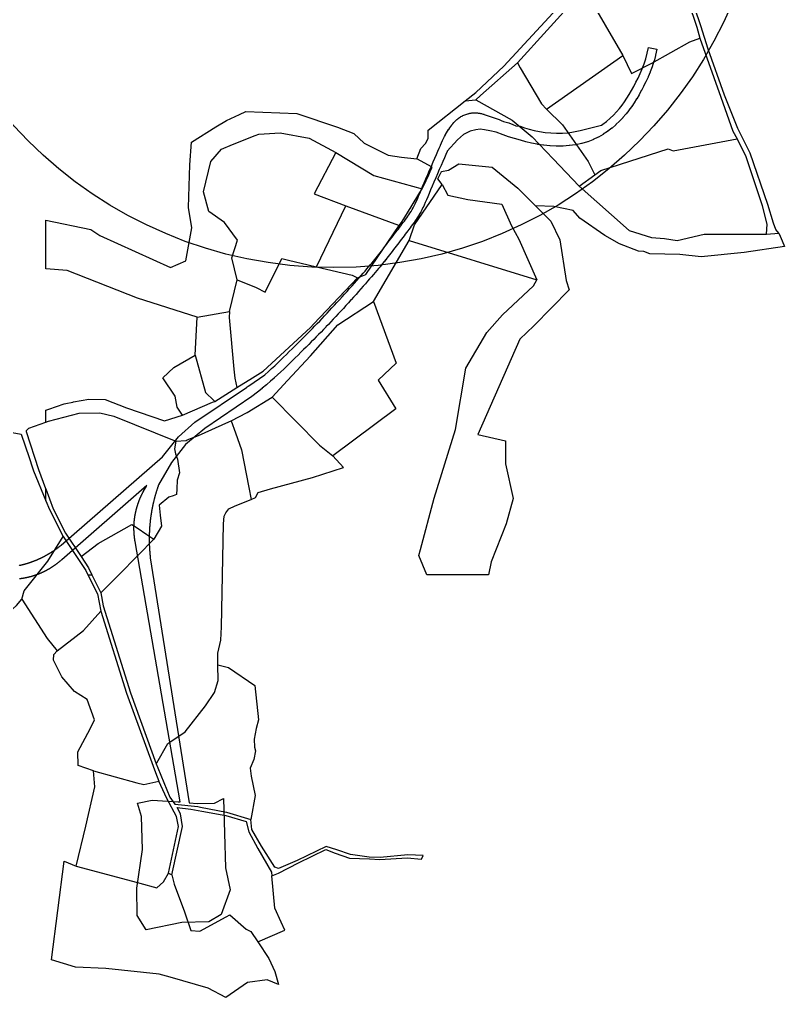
# Model space of a CAD drawing. Extents: x 546523 to 548566, y 1840677 to 1842758.
# Drawn here: x 547982 to 548513, y 1840707 to 1841385 of the extents above; entities that cross this region are included whole.
import ezdxf

# ---------------------------------------------------------------- set-up
doc = ezdxf.new("R2010")
doc.units = 0
for name, color, linetype in [('Level 10', 7, 'Continuous'), ('Level 15', 7, 'Continuous'), ('Level 30', 7, 'Continuous')]:
    doc.layers.add(name, color=color, linetype=linetype)

msp = doc.modelspace()

# ---------------------------------------------------------------- linework, layer by layer
at = {"layer": 'Level 10'}
for p, q in [((548327.22, 1841355.25), (548372.66, 1841405.25)), ((548347.47, 1841323.13), (548400.36, 1841360.22)), ((548290.93, 1841328.72), (548298.31, 1841329.59)), ((548370.14, 1841269.74), (548380.95, 1841277.52)), ((548187.74, 1841213.76), (548208.27, 1841255.94)), ((548500.02, 1841236.42), (548508.78, 1841237.1)), ((548227.42, 1841189.73), (548252.1, 1841231.94)), ((548252.1, 1841231.94), (548340.64, 1841204.58)), ((548127.53, 1841182.67), (548132.72, 1841204.77)), ((548104.88, 1841178.87), (548127.53, 1841182.67)), ((548103.68, 1841152.45), (548104.88, 1841178.87)), ((548117.31, 1841120.36), (548132.42, 1841129.9)), ((548000, 1841051.32), (548000, 1841059.6)), ((548011.9, 1841026.69), (548027.72, 1841002.94)), ((548027.72, 1841002.94), (548029.21, 1841000)), ((548029.21, 1841000), (548031.98, 1841000)), ((548031.98, 1841000), (548038.15, 1840987.46)), ((548085.11, 1840793), (548087.39, 1840791.94))]:
    msp.add_line(p, q, dxfattribs=at)
for points in [[(548427.31, 1841447.19), (548428.9312, 1841446.8258), (548431.9559, 1841446.1464), (548432.83, 1841445.95), (548436.0962, 1841434.3478), (548440.3099, 1841419.3801), (548443.37, 1841408.51), (548444.0317, 1841405.3784), (548445.65, 1841397.72), (548451.69, 1841379.9), (548453.84, 1841372.25)], [(548372.66, 1841405.25), (548375.92, 1841402.62), (548400.36, 1841360.22)], [(548290.93, 1841328.72), (548298.39, 1841334.6), (548317.74, 1841352.95), (548360.47, 1841399.23)], [(548508.78, 1841237.1), (548506.53, 1841239.48), (548504.98, 1841244.03), (548500.97, 1841256.88), (548488.86, 1841292.55), (548480.29, 1841309.68), (548470.94, 1841332.65), (548459.57, 1841364.65), (548454.5, 1841380.83), (548450.2916, 1841393.0186)], [(548400.36, 1841360.22), (548406.54, 1841347.86), (548420.63, 1841354.88), (548446.92, 1841369.81), (548453.84, 1841372.25)], [(548453.84, 1841372.25), (548468.5, 1841331.45), (548476.68, 1841307.72), (548479.72, 1841302.58)], [(548298.31, 1841329.59), (548301.54, 1841332.55), (548327.22, 1841355.25)], [(548327.22, 1841355.25), (548329.2, 1841351.78), (548343.88, 1841326.7), (548347.47, 1841323.13)], [(548257.45, 1841288.67), (548260.26, 1841295.69), (548263.54, 1841299.23), (548265.23, 1841302.75), (548265.25, 1841308.5), (548290.93, 1841328.72)], [(548298.31, 1841329.59), (548323.67, 1841315.5), (548337.6, 1841303.87), (548352.14, 1841288.71), (548370.14, 1841269.74)], [(548104.88, 1841178.87), (548063.47, 1841191.99), (548014.76, 1841211.17), (548000, 1841212.3), (548000, 1841233.45), (548000, 1841246.09), (548000, 1841246.1), (548031.15, 1841239.49), (548037.31, 1841235.52), (548086.36, 1841213.27), (548097.19, 1841217.87), (548101.36, 1841240.82), (548098.96, 1841254.89), (548099.93, 1841284.51), (548101.08, 1841300.16), (548118.0374, 1841310.719), (548125.33, 1841315.26), (548134.3604, 1841319.3574), (548138.84, 1841321.39), (548174.23, 1841319.96), (548202.3, 1841310.54), (548213.77, 1841306.17), (548221, 1841299.49), (548237.51, 1841291.12), (548246.83, 1841289.83), (548257.45, 1841288.67)], [(548347.47, 1841323.13), (548358.62, 1841312.08), (548376.33, 1841286.81), (548380.95, 1841277.52)], [(548132.72, 1841204.77), (548129.14, 1841220.01), (548133.05, 1841232.09), (548123.94, 1841244.41), (548113.18, 1841252.06), (548109.27, 1841265.65), (548114.39, 1841286.66), (548121.96, 1841295.35), (548129.6124, 1841298.4592), (548145.273, 1841304.822), (548147.68, 1841305.8), (548162.5, 1841306.69), (548182.7, 1841302.85), (548201.23, 1841292.91)], [(548380.95, 1841277.52), (548385.09, 1841280.59), (548431.77, 1841295.52), (548435.41, 1841294.08), (548479.72, 1841302.58)], [(548500.02, 1841236.42), (548500.54, 1841243.18), (548497.42, 1841255.97), (548485.74, 1841290.77), (548479.72, 1841302.58)], [(548201.23, 1841292.91), (548186.15, 1841264.38), (548208.27, 1841255.94)], [(548201.23, 1841292.91), (548227.55, 1841276.98), (548261.0516, 1841267.8803), (548261.2, 1841267.84)], [(548261.2, 1841267.84), (548262.0841, 1841269.7402), (548265.69, 1841277.49), (548266.7185, 1841279.7789), (548268.04, 1841282.72), (548257.45, 1841288.67)], [(548275.02, 1841270.76), (548272.12, 1841274.62), (548274.3239, 1841279.3787), (548274.4461, 1841279.6425), (548274.57, 1841279.91), (548274.5975, 1841279.9145), (548279.37, 1841280.7), (548286.68, 1841285.14), (548309.78, 1841282.83), (548327.64, 1841268.31), (548339.9, 1841256)], [(548252.1, 1841231.94), (548255.85, 1841242.91), (548275.02, 1841270.76)], [(548275.02, 1841270.76), (548278.94, 1841263.41), (548292.93, 1841260.33), (548316.32, 1841257.2), (548323.24, 1841242.09), (548328.24, 1841232.84), (548340.64, 1841204.58)], [(548245.27, 1841242.38), (548247.18, 1841245.17), (548253.4509, 1841255.31), (548259.5312, 1841265.1417), (548261.2, 1841267.84)], [(548370.14, 1841269.74), (548404.91, 1841238.92), (548420.23, 1841234.06), (548429.33, 1841233.31), (548438.11, 1841231.91), (548456.77, 1841236.41), (548500.02, 1841236.42)], [(548208.27, 1841255.94), (548244.7302, 1841242.5778), (548245.27, 1841242.38)], [(548339.9, 1841256), (548350.52, 1841245.42), (548356.68, 1841232.5), (548361.2, 1841204.17), (548363.19, 1841197.63), (548338.55, 1841172.86), (548329.01, 1841163.46), (548299.88, 1841097.28), (548318.96, 1841093.03), (548318.88, 1841077.08), (548324.23, 1841053), (548319.37, 1841035.41), (548309.02, 1841009.11), (548307.22, 1841000), (548264.32, 1841000), (548258.84, 1841013.36), (548259.9807, 1841017.6403), (548269.46, 1841053.21), (548284.26, 1841100.76), (548291.38, 1841143.48), (548305.94, 1841168.24), (548316.87, 1841180.37), (548338.37, 1841200.48), (548340.64, 1841204.58)], [(548508.78, 1841237.1), (548508.9804, 1841236.6072), (548510.9259, 1841231.8226), (548512.59, 1841227.73), (548484.73, 1841223.73), (548454.71, 1841220.69), (548440, 1841222.16), (548419.24, 1841222.8), (548414.92, 1841224.21), (548411.2, 1841224.61), (548398.16, 1841229.7), (548387.84, 1841235.49), (548370.55, 1841247.55), (548366, 1841252.86), (548352.43, 1841255.63), (548339.9, 1841256)], [(548216.22, 1841205.96), (548221.99, 1841208.39), (548245.27, 1841242.38)], [(548132.72, 1841204.77), (548145.99, 1841199.26), (548152.15, 1841196.03), (548163.64, 1841219.37), (548168.4471, 1841218.251), (548181.9739, 1841215.1022), (548187.74, 1841213.76)], [(548187.74, 1841213.76), (548212.53, 1841207.99), (548213.93, 1841207.2198), (548216.22, 1841205.96)], [(548132.42, 1841129.9), (548143.4349, 1841136.7438), (548150.8, 1841141.32), (548183.58, 1841171.68), (548185.9655, 1841174.1854), (548216.22, 1841205.96)], [(548156.99, 1841123.36), (548167.79, 1841134.89), (548183.64, 1841151.95), (548202.68, 1841173.4), (548227.42, 1841189.73)], [(548227.42, 1841189.73), (548243.13, 1841146.9), (548230.52, 1841135.09), (548242.87, 1841115.17), (548199.24, 1841082.63)], [(548127.53, 1841182.67), (548127.14, 1841178.52), (548130.5281, 1841142.703), (548131.13, 1841136.34), (548132.42, 1841129.9)], [(548094.69, 1841110.79), (548091.18, 1841116.36), (548089.63, 1841124.03), (548081.2, 1841136.57), (548088.68, 1841143.87), (548103.68, 1841152.45)], [(548103.68, 1841152.45), (548110.75, 1841126.59), (548116.5656, 1841121.067), (548117.31, 1841120.36)], [(548000, 1841105.95), (548000, 1841107.12), (548000, 1841113.72), (548000, 1841114.24), (548002.0295, 1841114.9391), (548012.722, 1841118.6221), (548013.79, 1841118.99), (548018.5989, 1841119.8805), (548019.1501, 1841119.9826), (548029.72, 1841121.94), (548041.17, 1841121.56), (548056.02, 1841115.91), (548082.35, 1841106.81), (548094.69, 1841110.79)], [(548128.63, 1841106.8), (548139.72, 1841112.68), (548156.99, 1841123.36)], [(548156.99, 1841123.36), (548189.92, 1841090), (548199.24, 1841082.63)], [(548094.69, 1841110.79), (548115.7262, 1841119.6899), (548117.31, 1841120.36)], [(547893.45, 1841029.41), (547916.29, 1841054.57), (547919.94, 1841062.33), (547920.87, 1841074.18), (547920.99, 1841084.35), (547926.86, 1841098.54), (547931.08, 1841110.02), (547934.8201, 1841112.419), (547935.04, 1841112.56), (547936.9208, 1841111.4739), (547948.53, 1841104.77), (547961.11, 1841101.53), (547982.78, 1841097.57), (547988.33, 1841081.31), (547990.72, 1841074.31), (547991.42, 1841072.26), (548000, 1841051.32)], [(548000, 1841105.95), (548001.73, 1841106.58), (548023.12, 1841112.26), (548037.5, 1841112.51), (548047.09, 1841110.19), (548090.09, 1841092.77)], [(548000, 1841059.6), (547995.07, 1841072.77), (547986.47, 1841099.15), (547986.59, 1841099.87), (547986.62, 1841100.06), (547988.03, 1841101.66), (548000, 1841105.95)], [(548090.09, 1841092.77), (548097.3, 1841093.29), (548098.124, 1841093.6096), (548105.99, 1841096.66), (548126.9929, 1841106.0668), (548128.63, 1841106.8)], [(548128.63, 1841106.8), (548131.58, 1841098.42), (548135.7, 1841086.82), (548140.91, 1841060.57), (548142.52, 1841052.21)], [(548090.09, 1841092.77), (548089.27, 1841087.42), (548089.9, 1841084.04), (548091.3588, 1841080.2392), (548091.37, 1841080.21), (548092.79, 1841070.86), (548091.18, 1841065.8), (548090.8403, 1841059.6796), (548090.62, 1841055.71), (548088.3489, 1841054.8924), (548085.37, 1841053.82), (548078.64, 1841048.32), (548079.411, 1841041.5165), (548080.29, 1841033.76), (548074.88, 1841024.74)], [(548142.52, 1841052.21), (548145.49, 1841053.67), (548147.31, 1841057.16), (548155.82, 1841059.76), (548185.13, 1841067.63), (548206.63, 1841074.4), (548199.24, 1841082.63)], [(548000, 1841059.6), (548005.13, 1841045.9), (548013.61, 1841028.97), (548024.58, 1841012.84)], [(548000, 1841051.32), (548002.46, 1841045.32), (548011.9, 1841026.69)], [(548119.28, 1840937.58), (548119.21, 1840945.67), (548121.48, 1840954.63), (548121.96, 1840963.96), (548123.15, 1841035.37), (548123.68, 1841040.83), (548124.85, 1841043.04), (548126.97, 1841045.74), (548131.44, 1841047.96), (548142.52, 1841052.21)], [(548024.58, 1841012.84), (548036.16, 1841021.86), (548059.72, 1841035.03), (548063.4129, 1841032.5234), (548070.0677, 1841028.0064), (548074.88, 1841024.74)], [(547983.36, 1840983.07), (547984.93, 1840988.87), (548001.37, 1841009.45), (548011.9, 1841026.69)], [(548038.15, 1840987.46), (548050.3653, 1840999.8582), (548064.0185, 1841013.7159), (548074.88, 1841024.74)], [(548024.58, 1841012.84), (548029.64, 1841004.77), (548031.98, 1841000)], [(548029.21, 1841000), (548035.9, 1840986.74), (548038.15, 1840974.83)], [(548038.15, 1840987.46), (548039.77, 1840978.45), (548058.71, 1840918.07), (548076.52, 1840868.83)], [(547952.29, 1840958.52), (547963.83, 1840964.81), (547979.49, 1840978.69), (547983.36, 1840983.07)], [(547983.36, 1840983.07), (548000.88, 1840955.84), (548007.74, 1840947.2)], [(548007.74, 1840947.2), (548026.2, 1840961.4), (548038.15, 1840974.83)], [(548038.15, 1840974.83), (548055.9, 1840917.87), (548074.4, 1840867.28), (548076.0531, 1840862.9986), (548078.4, 1840856.92)], [(548032.96, 1840863.99), (548022.35, 1840867.73), (548022.2, 1840877.29), (548030.6, 1840893.18), (548033.62, 1840899.52), (548028.69, 1840913.58), (548019.76, 1840919.07), (548010.96, 1840929.19), (548005.38, 1840940.77), (548005.57, 1840944.68), (548007.74, 1840947.2)], [(548076.52, 1840868.83), (548076.9068, 1840869.5116), (548084.51, 1840882.91), (548086.5955, 1840884.3158), (548096.69, 1840891.12), (548110.86, 1840909.06), (548116.91, 1840918.47), (548119.46, 1840926.73), (548119.28, 1840937.58)], [(548119.28, 1840937.58), (548126.71, 1840935.67), (548144.94, 1840923.19), (548147.47, 1840899.46), (548145.96, 1840893.46), (548144.59, 1840886.11), (548144.81, 1840880.52), (548145.37, 1840878.01), (548144.34, 1840871.92), (548141.7, 1840866), (548142.53, 1840860.37), (548145.31, 1840847.02), (548142.17, 1840830.31)], [(548021.08, 1840797.97), (548027.71, 1840825.75), (548033.87, 1840852.95), (548032.96, 1840863.99)], [(548032.96, 1840863.99), (548063.0146, 1840855.837), (548067.98, 1840854.49), (548078.4, 1840856.92)], [(548076.52, 1840868.83), (548077.5825, 1840866.2506), (548086.04, 1840845.72), (548089.56, 1840840.98), (548105.55, 1840839.3), (548107.3533, 1840838.9454), (548125.28, 1840835.42), (548142.17, 1840830.31)], [(548085.11, 1840793), (548091.93, 1840825.54), (548090.62, 1840832.31), (548083.83, 1840844.83), (548078.4, 1840856.92)], [(548087.39, 1840791.94), (548094.79, 1840825.49), (548093.36, 1840834.26), (548091, 1840838.6), (548100.55, 1840837.43), (548108.267, 1840836.0515), (548124.79, 1840833.1), (548138.96, 1840828.94), (548140.84, 1840821.73), (548147.06, 1840810.23), (548156.62, 1840793.68), (548156.75, 1840791.19)], [(548156.75, 1840791.19), (548161.37, 1840793.19), (548175.31, 1840800.32), (548194.35, 1840809.38), (548200.78, 1840806.98), (548210.7, 1840803.53), (548224.66, 1840802.95), (548231.68, 1840802.62), (548250.78, 1840803.76), (548260.74, 1840802.69), (548261.77, 1840805.4), (548251.28, 1840805.7), (548231.9, 1840803.94), (548224.35, 1840804.11), (548211.46, 1840805.99), (548201.89, 1840809.31), (548194.5, 1840811.6), (548174.33, 1840801.87), (548161.49, 1840796.42), (548158.87, 1840797.23), (548149.71, 1840811.7), (548142.84, 1840823.3), (548142.17, 1840830.31)], [(548147.08, 1840745.36), (548154.75, 1840733.91), (548158.83, 1840724.8), (548161.49, 1840715.94), (548153.67, 1840719.05), (548140.02, 1840717.18), (548124.85, 1840706.87), (548112.57, 1840713.26), (548086.13, 1840720.92), (548078.62, 1840723.11), (548041.58, 1840726.86), (548020.43, 1840727.89), (548003.81, 1840732.99), (548012.57, 1840801.47), (548021.08, 1840797.97)], [(548021.08, 1840797.97), (548063.5475, 1840786.5772), (548065.14, 1840786.15), (548077.01, 1840782.85), (548081.7, 1840787.01), (548085.11, 1840793)], [(548087.39, 1840791.94), (548089.07, 1840785.43), (548096.18, 1840766.29), (548100.68, 1840753.42), (548106.91, 1840752.78), (548125.175, 1840762.8655), (548127.61, 1840764.21), (548138.93, 1840754.12), (548142.26, 1840752.55), (548147.08, 1840745.36)], [(548147.08, 1840745.36), (548165.8, 1840753.57), (548163.34, 1840759.15), (548158.91, 1840768.79), (548156.75, 1840791.19)]]:
    msp.add_lwpolyline(points, dxfattribs=at)
at = {"layer": 'Level 15'}
msp.add_circle((548199.8903, 1841513.1274), 300, dxfattribs=at)
at = {"layer": 'Level 30'}
for points in [[(547981.5095, 1841006.5719), (547981.7393, 1841006.6223), (547981.969, 1841006.6736), (547982.1985, 1841006.7256), (547982.4278, 1841006.7784), (547982.657, 1841006.832), (547982.886, 1841006.8863), (547983.1147, 1841006.9415), (547983.3433, 1841006.9974), (547983.5717, 1841007.0541), (547983.7999, 1841007.1115), (547984.0279, 1841007.1698), (547984.2557, 1841007.2288), (547984.4834, 1841007.2886), (547984.7108, 1841007.3491), (547984.9379, 1841007.4105), (547985.1649, 1841007.4726), (547985.3917, 1841007.5355), (547985.6183, 1841007.5991), (547985.8446, 1841007.6635), (547986.0707, 1841007.7287), (547986.2966, 1841007.7947), (547986.5223, 1841007.8614), (547986.7477, 1841007.9289), (547986.973, 1841007.9971), (547987.1979, 1841008.0662), (547987.4227, 1841008.136), (547987.6472, 1841008.2065), (547987.8714, 1841008.2778), (547988.0955, 1841008.3499), (547988.3192, 1841008.4227), (547988.5428, 1841008.4963), (547988.766, 1841008.5707), (547988.9891, 1841008.6458), (547989.2118, 1841008.7217), (547989.4343, 1841008.7983), (547989.6566, 1841008.8757), (547989.8785, 1841008.9538), (547990.1002, 1841009.0327), (547990.3217, 1841009.1124), (547990.5429, 1841009.1928), (547990.7638, 1841009.2739), (547990.9844, 1841009.3558), (547991.2047, 1841009.4385), (547991.4248, 1841009.5219), (547991.6445, 1841009.606), (547991.864, 1841009.6909), (547992.0832, 1841009.7765), (547992.3021, 1841009.8629), (547992.5207, 1841009.9501), (547992.739, 1841010.0379), (547992.957, 1841010.1265), (547993.1747, 1841010.2159), (547993.3921, 1841010.306), (547993.6092, 1841010.3968), (547993.826, 1841010.4884), (547994.0425, 1841010.5807), (547994.2586, 1841010.6737), (547994.4745, 1841010.7675), (547994.69, 1841010.862), (547994.9052, 1841010.9572), (547995.1201, 1841011.0532), (547995.3346, 1841011.1499), (547995.5488, 1841011.2473), (547995.7627, 1841011.3455), (547995.9762, 1841011.4444), (547996.1895, 1841011.544), (547996.4023, 1841011.6443), (547996.6149, 1841011.7454), (547996.827, 1841011.8472), (547997.0389, 1841011.9497), (547997.2504, 1841012.0529), (547997.4615, 1841012.1568), (547997.6723, 1841012.2615), (547997.8827, 1841012.3668), (547998.0927, 1841012.4729), (547998.3024, 1841012.5797), (547998.5118, 1841012.6872), (547998.7208, 1841012.7955), (547998.9294, 1841012.9044), (547999.1376, 1841013.014), (547999.3454, 1841013.1244), (547999.5529, 1841013.2354), (547999.76, 1841013.3472), (547999.9667, 1841013.4596), (548000.1731, 1841013.5728), (548000.379, 1841013.6867), (548000.5846, 1841013.8012), (548000.7897, 1841013.9165), (548000.9945, 1841014.0324), (548001.1989, 1841014.1491), (548001.4029, 1841014.2664), (548001.6065, 1841014.3845), (548001.8096, 1841014.5032), (548002.0124, 1841014.6226), (548002.2148, 1841014.7428), (548002.4168, 1841014.8636), (548002.6183, 1841014.985), (548002.8194, 1841015.1072), (548003.0202, 1841015.2301), (548003.2204, 1841015.3536), (548003.4203, 1841015.4778), (548003.6198, 1841015.6027), (548003.8188, 1841015.7283), (548004.0174, 1841015.8545), (548004.2156, 1841015.9814), (548004.4133, 1841016.109), (548004.6106, 1841016.2373), (548004.8075, 1841016.3662), (548005.0039, 1841016.4958), (548005.1999, 1841016.6261), (548005.3954, 1841016.757), (548005.5905, 1841016.8886), (548005.7852, 1841017.0209), (548005.9794, 1841017.1538), (548006.1731, 1841017.2874), (548006.3664, 1841017.4216), (548006.5592, 1841017.5565), (548006.7516, 1841017.6921), (548006.9435, 1841017.8283), (548007.1349, 1841017.9651), (548007.3259, 1841018.1026), (548007.5164, 1841018.2408), (548007.7065, 1841018.3796), (548007.896, 1841018.519), (548008.0851, 1841018.6591), (548008.2737, 1841018.7998), (548008.4619, 1841018.9412), (548008.6495, 1841019.0832), (548008.8367, 1841019.2259), (548009.0234, 1841019.3692), (548009.2096, 1841019.5131), (548009.3953, 1841019.6576), (548009.5805, 1841019.8028), (548009.7652, 1841019.9486), (548009.9494, 1841020.095), (548010.1331, 1841020.2421), (548010.3163, 1841020.3898), (548010.4991, 1841020.5381), (548010.6813, 1841020.687), (548080.8124, 1841081.8087), (548091.9108, 1841095.6725), (548103.4241, 1841105.8137), (548139.1693, 1841130.0193), (548139.3502, 1841130.1397), (548139.5306, 1841130.2609), (548139.7105, 1841130.3827), (548139.89, 1841130.5051), (548140.0691, 1841130.6282), (548140.2476, 1841130.752), (548140.4258, 1841130.8764), (548140.6035, 1841131.0015), (548140.7807, 1841131.1272), (548140.9421, 1841131.2426), (548151.9828, 1841138.8251), (548154.4175, 1841141.0081), (548156.6776, 1841143.0957), (548158.8177, 1841145.119), (548160.8908, 1841147.1081), (548162.9362, 1841149.0828), (548164.9564, 1841151.0416), (548166.9483, 1841152.9809), (548168.9098, 1841154.8982), (548170.8388, 1841156.7909), (548172.7332, 1841158.6565), (548174.5908, 1841160.4925), (548176.4096, 1841162.2961), (548178.1884, 1841164.0662), (548179.932, 1841165.8083), (548181.647, 1841167.5299), (548183.34, 1841169.2387), (548185.0177, 1841170.9423), (548186.6867, 1841172.6485), (548188.3537, 1841174.3648), (548190.0255, 1841176.099), (548191.7078, 1841177.8578), (548193.4015, 1841179.6418), (548195.1061, 1841181.4504), (548196.8212, 1841183.2826), (548198.546, 1841185.1377), (548200.2802, 1841187.0148), (548202.0232, 1841188.9131), (548203.7744, 1841190.8317), (548205.532, 1841192.7681), (548207.2879, 1841194.7129), (548209.0327, 1841196.6544), (548210.7566, 1841198.5812), (548212.4501, 1841200.4817), (548214.1035, 1841202.3444), (548215.7072, 1841204.1578), (548217.2517, 1841205.9103), (548218.7288, 1841207.5924), (548220.1384, 1841209.2047), (548221.4827, 1841210.7506), (548222.7639, 1841212.2335), (548223.9841, 1841213.6569), (548225.1456, 1841215.0242), (548226.2505, 1841216.3389), (548227.3014, 1841217.6046), (548228.3023, 1841218.8268), (548229.2618, 1841220.0141), (548230.1887, 1841221.1752), (548231.0916, 1841222.3188), (548231.9792, 1841223.4532), (548232.8599, 1841224.5869), (548233.7423, 1841225.7282), (548234.6346, 1841226.8851), (548235.5418, 1841228.0617), (548236.4612, 1841229.2546), (548237.3884, 1841230.4584), (548238.3192, 1841231.668), (548239.2497, 1841232.8786), (548240.1756, 1841234.0852), (548241.0919, 1841235.2815), (548241.9963, 1841236.4651), (548242.885, 1841237.6311), (548243.7587, 1841238.7808), (548244.6192, 1841239.9162), (548245.4681, 1841241.0394), (548246.3069, 1841242.1526), (548247.1374, 1841243.2578), (548247.9611, 1841244.3572), (548248.779, 1841245.4518), (548249.5886, 1841246.5401), (548250.3856, 1841247.6254), (548251.1688, 1841248.7165), (548251.9379, 1841249.8231), (548252.6928, 1841250.9556), (548253.4337, 1841252.1243), (548254.161, 1841253.3397), (548254.8755, 1841254.6141), (548255.583, 1841255.9661), (548256.298, 1841257.4204), (548257.0341, 1841258.9971), (548257.8039, 1841260.7138), (548258.62, 1841262.5874), (548259.495, 1841264.6344), (548260.4421, 1841266.8724), (548261.4722, 1841269.3123), (548262.5933, 1841271.962), (548263.7851, 1841274.7712), (548265.0224, 1841277.6805), (548266.2804, 1841280.6316), (548267.5341, 1841283.5659), (548268.7588, 1841286.4252), (548268.76, 1841286.428), (548269.9294, 1841289.1509), (548269.9309, 1841289.1543), (548271.0214, 1841291.6847), (548271.0234, 1841291.6896), (548272.0165, 1841293.983), (548272.0205, 1841293.9921), (548272.9239, 1841296.0597), (548272.9306, 1841296.0749), (548273.7588, 1841297.9421), (548273.7689, 1841297.9647), (548274.5362, 1841299.6566), (548274.5506, 1841299.6878), (548275.2713, 1841301.2297), (548275.2906, 1841301.2703), (548275.979, 1841302.6874), (548276.0008, 1841302.7313), (548276.0038, 1841302.7371), (548276.6743, 1841304.0548), (548276.6969, 1841304.0983), (548276.7043, 1841304.1122), (548277.3713, 1841305.3557), (548277.3948, 1841305.3986), (548277.4055, 1841305.4176), (548278.0802, 1841306.6073), (548278.1047, 1841306.6497), (548278.1167, 1841306.6697), (548278.7983, 1841307.8068), (548278.8238, 1841307.8486), (548278.8371, 1841307.8698), (548279.5218, 1841308.9506), (548279.5484, 1841308.9918), (548279.5636, 1841309.0147), (548280.2476, 1841310.0358), (548280.2752, 1841310.0763), (548280.2932, 1841310.102), (548280.9725, 1841311.0596), (548281.0012, 1841311.0994), (548281.0231, 1841311.1289), (548281.694, 1841312.0195), (548281.7238, 1841312.0584), (548281.7512, 1841312.093), (548282.4097, 1841312.913), (548282.4407, 1841312.951), (548282.4723, 1841312.9884), (548282.4757, 1841312.9924), (548283.118, 1841313.7381), (548283.1503, 1841313.775), (548283.1832, 1841313.8113), (548283.1955, 1841313.8246), (548283.819, 1841314.4943), (548283.8527, 1841314.5299), (548283.8869, 1841314.5649), (548283.9077, 1841314.5857), (548284.5148, 1841315.1845), (548284.55, 1841315.2187), (548284.5857, 1841315.2522), (548284.614, 1841315.278), (548285.2082, 1841315.8132), (548285.2449, 1841315.8457), (548285.2821, 1841315.8776), (548285.3163, 1841315.906), (548285.9012, 1841316.3846), (548285.9394, 1841316.4153), (548285.9781, 1841316.4454), (548286.0154, 1841316.4735), (548286.5946, 1841316.9025), (548286.6343, 1841316.9313), (548286.6743, 1841316.9595), (548286.7108, 1841316.9843), (548287.288, 1841317.3708), (548287.3289, 1841317.3977), (548287.3703, 1841317.424), (548287.401, 1841317.4429), (548287.9797, 1841317.794), (548288.0218, 1841317.8191), (548288.0643, 1841317.8435), (548288.0842, 1841317.8546), (548288.668, 1841318.1774), (548288.711, 1841318.2008), (548288.7545, 1841318.2234), (548288.7618, 1841318.2272), (548289.3533, 1841318.5274), (548289.3972, 1841318.5492), (548289.4414, 1841318.5703), (548289.4459, 1841318.5724), (548290.0437, 1841318.8505), (548290.0883, 1841318.8707), (548290.1332, 1841318.8903), (548290.1385, 1841318.8926), (548290.7405, 1841319.1476), (548290.7857, 1841319.1663), (548290.8313, 1841319.1844), (548290.8383, 1841319.187), (548291.442, 1841319.4182), (548291.4879, 1841319.4353), (548291.534, 1841319.4517), (548291.5437, 1841319.455), (548292.1469, 1841319.6613), (548292.1933, 1841319.6768), (548292.2401, 1841319.6915), (548292.2535, 1841319.6956), (548292.8539, 1841319.8762), (548292.9009, 1841319.8899), (548292.9481, 1841319.9029), (548292.9666, 1841319.9077), (548293.5619, 1841320.0618), (548293.6094, 1841320.0737), (548293.6571, 1841320.0848), (548293.682, 1841320.0902), (548294.2699, 1841320.2168), (548294.3179, 1841320.2267), (548294.366, 1841320.2359), (548294.3967, 1841320.2413), (548294.9752, 1841320.34), (548295.0236, 1841320.3479), (548295.0721, 1841320.3549), (548295.1006, 1841320.3587), (548295.6689, 1841320.4311), (548295.7175, 1841320.4369), (548295.7663, 1841320.4419), (548295.7897, 1841320.444), (548296.3474, 1841320.4923), (548296.3962, 1841320.4961), (548296.4451, 1841320.4991), (548296.4628, 1841320.5), (548297.0092, 1841320.5261), (548297.0582, 1841320.5281), (548297.1072, 1841320.5292), (548297.1185, 1841320.5294), (548297.6533, 1841320.5354), (548297.7023, 1841320.5356), (548297.7512, 1841320.5349), (548297.7557, 1841320.5348), (548298.2783, 1841320.5229), (548298.3273, 1841320.5214), (548298.3734, 1841320.5192), (548298.8834, 1841320.4913), (548298.9323, 1841320.4883), (548298.9707, 1841320.4853), (548299.4674, 1841320.4436), (548299.5162, 1841320.4391), (548299.5486, 1841320.4357), (548300.0325, 1841320.3818), (548300.0811, 1841320.3759), (548300.1144, 1841320.3715), (548300.5896, 1841320.3053), (548300.6381, 1841320.2981), (548300.6717, 1841320.2927), (548301.1432, 1841320.2136), (548301.1915, 1841320.2051), (548301.2228, 1841320.1992), (548301.6956, 1841320.1067), (548301.7436, 1841320.0969), (548301.7701, 1841320.0912), (548302.2493, 1841319.9848), (548302.297, 1841319.9738), (548302.3167, 1841319.969), (548302.8071, 1841319.8482), (548302.8546, 1841319.8361), (548302.8662, 1841319.833), (548303.3729, 1841319.6972), (548303.4201, 1841319.6842), (548303.4228, 1841319.6834), (548303.9508, 1841319.5321), (548303.9929, 1841319.5196), (548304.269, 1841319.4361), (548314.6457, 1841315.8118), (548316.0703, 1841315.2203), (548317.5423, 1841314.5323), (548319.3558, 1841314.0109), (548321.3876, 1841313.4926), (548324.1111, 1841312.3696), (548326.1429, 1841311.4625), (548329.1327, 1841311.2054), (548332.1946, 1841310.1295), (548335.4736, 1841309.1357), (548338.9601, 1841308.2597), (548342.6504, 1841307.5316), (548346.5091, 1841306.9698), (548350.4764, 1841306.5922), (548354.4888, 1841306.4154), (548358.4826, 1841306.4538), (548362.3941, 1841306.7192), (548366.1583, 1841307.2204), (548369.7178, 1841307.9631), (548370.8741, 1841308.3054), (548385.5555, 1841311.9693), (548386.4463, 1841312.5636), (548389.1016, 1841314.5882), (548391.5825, 1841316.7182), (548393.8897, 1841318.9221), (548396.0256, 1841321.1722), (548398.0074, 1841323.4684), (548399.8592, 1841325.8207), (548401.6052, 1841328.2403), (548403.269, 1841330.7379), (548404.8734, 1841333.3238), (548406.4408, 1841336.0073), (548407.9916, 1841338.7937), (548409.532, 1841341.6774), (548411.0382, 1841344.6612), (548412.4865, 1841347.7632), (548413.8553, 1841351.0048), (548415.123, 1841354.4079), (548416.2678, 1841357.9949), (548417.2677, 1841361.7884), (548418.1167, 1841365.8926), (548423.9923, 1841364.6772)], [(548423.9923, 1841364.6772), (548423.1269, 1841360.494), (548423.124, 1841360.4801), (548423.1135, 1841360.4323), (548423.1022, 1841360.3846), (548423.0901, 1841360.3372), (548422.0501, 1841356.3914), (548422.0484, 1841356.3848), (548422.0354, 1841356.3376), (548422.0216, 1841356.2906), (548422.0071, 1841356.2438), (548420.8172, 1841352.5155), (548420.8032, 1841352.4728), (548420.7872, 1841352.4265), (548420.7705, 1841352.3805), (548419.4554, 1841348.85), (548419.4444, 1841348.821), (548419.4265, 1841348.7754), (548419.4078, 1841348.7302), (548417.9922, 1841345.3777), (548417.9867, 1841345.3649), (548417.9671, 1841345.32), (548417.9468, 1841345.2755), (548416.4553, 1841342.0812), (548416.4369, 1841342.0424), (548416.4151, 1841341.9985), (548414.8726, 1841338.9427), (548414.8633, 1841338.9245), (548414.8406, 1841338.8811), (548413.2717, 1841335.9439), (548413.2703, 1841335.9414), (548413.2469, 1841335.8984), (548411.6683, 1841333.0621), (548411.6618, 1841333.0505), (548411.6374, 1841333.008), (548410.0341, 1841330.2631), (548410.0184, 1841330.2364), (548409.9929, 1841330.1946), (548408.3418, 1841327.5335), (548408.3162, 1841327.4929), (548408.2894, 1841327.4519), (548406.5676, 1841324.8671), (548406.5596, 1841324.8552), (548406.5319, 1841324.8148), (548406.5035, 1841324.7748), (548404.6879, 1841322.2588), (548404.6717, 1841322.2366), (548404.6424, 1841322.1974), (548404.6124, 1841322.1586), (548402.6799, 1841319.7038), (548402.6566, 1841319.6745), (548402.6255, 1841319.6367), (548402.5938, 1841319.5993), (548400.5214, 1841317.1982), (548400.4925, 1841317.1652), (548400.4596, 1841317.1289), (548400.4262, 1841317.0931), (548398.1909, 1841314.7381), (548398.1569, 1841314.7029), (548398.1223, 1841314.6682), (548398.0872, 1841314.6341), (548395.6692, 1841312.3245), (548395.6604, 1841312.3161), (548395.6246, 1841312.2827), (548395.5882, 1841312.2499), (548395.5513, 1841312.2176), (548392.9441, 1841309.9792), (548392.9234, 1841309.9616), (548392.8857, 1841309.9304), (548392.8475, 1841309.8997), (548392.8088, 1841309.8697), (548390.0089, 1841307.7349), (548389.9751, 1841307.7095), (548389.9355, 1841307.6806), (548389.8954, 1841307.6525), (548389.8548, 1841307.6249), (548386.859, 1841305.6263), (548386.8518, 1841305.6215), (548386.8107, 1841305.5948), (548386.7693, 1841305.5687), (548386.7274, 1841305.5434), (548386.6851, 1841305.5187), (548383.4899, 1841303.6888), (548383.4695, 1841303.6772), (548383.4266, 1841303.6535), (548383.3834, 1841303.6306), (548383.3397, 1841303.6083), (548383.2957, 1841303.5868), (548379.898, 1841301.9582), (548379.8645, 1841301.9424), (548379.8199, 1841301.9221), (548379.7749, 1841301.9026), (548379.7297, 1841301.8838), (548379.6842, 1841301.8657), (548376.0804, 1841300.4708), (548376.0349, 1841300.4536), (548375.9888, 1841300.4371), (548375.9424, 1841300.4213), (548375.8958, 1841300.4062), (548375.849, 1841300.3919), (548372.0359, 1841299.2633), (548372.0347, 1841299.263), (548371.9877, 1841299.2495), (548371.9403, 1841299.2367), (548371.8928, 1841299.2248), (548371.8451, 1841299.2136), (548371.7973, 1841299.2032), (548367.7812, 1841298.3652), (548367.7576, 1841298.3604), (548367.7095, 1841298.3512), (548367.6612, 1841298.3427), (548367.6129, 1841298.3351), (548367.5643, 1841298.3282), (548363.3897, 1841297.7723), (548363.3432, 1841297.7665), (548363.2945, 1841297.7612), (548363.2457, 1841297.7567), (548363.1969, 1841297.753), (548358.9178, 1841297.4626), (548358.8904, 1841297.4609), (548358.8415, 1841297.4584), (548358.7925, 1841297.4567), (548358.7435, 1841297.4559), (548354.4142, 1841297.4143), (548354.4003, 1841297.4142), (548354.3513, 1841297.4144), (548354.3023, 1841297.4153), (548354.2533, 1841297.4171), (548349.9278, 1841297.6077), (548349.9223, 1841297.6079), (548349.8734, 1841297.6106), (548349.8245, 1841297.614), (548349.7757, 1841297.6183), (548345.5081, 1841298.0244), (548345.506, 1841298.0246), (548345.4573, 1841298.0297), (548345.4087, 1841298.0355), (548345.3601, 1841298.0422), (548341.2046, 1841298.6472), (548341.2009, 1841298.6477), (548341.1525, 1841298.6552), (548341.1042, 1841298.6635), (548341.0561, 1841298.6726), (548337.0667, 1841299.4598), (548337.0598, 1841299.4611), (548337.0118, 1841299.4711), (548336.964, 1841299.4819), (548336.9164, 1841299.4934), (548333.1405, 1841300.4421), (548333.0956, 1841300.4538), (548333.0483, 1841300.4668), (548333.0013, 1841300.4807), (548329.4589, 1841301.5544), (548329.4274, 1841301.5641), (548329.3808, 1841301.5792), (548329.3345, 1841301.595), (548321.0054, 1841303.8112), (548317.4402, 1841305.1684), (548312.5845, 1841307.1356), (548308.0564, 1841308.0359), (548304.4405, 1841308.7538), (548301.4439, 1841309.1357), (548298.3172, 1841308.7538), (548294.3879, 1841307.7991), (548289.7247, 1841305.3626), (548285.696, 1841301.8453), (548278.5067, 1841293.8483), (548278.4186, 1841293.6498), (548277.5205, 1841291.5943), (548276.5305, 1841289.3078), (548275.4417, 1841286.7814), (548274.2736, 1841284.0615), (548273.0516, 1841281.2086), (548271.7998, 1841278.2788), (548270.5438, 1841275.3322), (548269.3085, 1841272.4277), (548268.119, 1841269.624), (548266.9998, 1841266.9789), (548265.9676, 1841264.5338), (548265.0184, 1841262.2909), (548265.0142, 1841262.281), (548264.1331, 1841260.2197), (548264.1249, 1841260.2008), (548263.2983, 1841258.303), (548263.2853, 1841258.2735), (548262.4995, 1841256.5212), (548262.4805, 1841256.4796), (548261.722, 1841254.8548), (548261.7171, 1841254.8444), (548261.6958, 1841254.8003), (548260.9508, 1841253.285), (548260.939, 1841253.2612), (548260.9166, 1841253.2176), (548260.1715, 1841251.7937), (548260.1538, 1841251.7604), (548260.1302, 1841251.7175), (548259.3738, 1841250.3685), (548259.3562, 1841250.3376), (548259.3314, 1841250.2953), (548258.5625, 1841249.0103), (548258.5477, 1841248.9858), (548258.5218, 1841248.9442), (548257.7417, 1841247.7138), (548257.7311, 1841247.6972), (548257.7043, 1841247.6562), (548256.9143, 1841246.4711), (548256.9092, 1841246.4635), (548256.8816, 1841246.4231), (548256.0829, 1841245.2737), (548256.0564, 1841245.2362), (548255.2504, 1841244.1133), (548255.2312, 1841244.087), (548254.4191, 1841242.9811), (548254.4081, 1841242.9663), (548253.5912, 1841241.868), (548253.5873, 1841241.8629), (548252.7664, 1841240.7642), (548252.764, 1841240.761), (548251.9378, 1841239.6584), (548251.9354, 1841239.6551), (548251.1024, 1841238.5467), (548251.1, 1841238.5434), (548250.2587, 1841237.4269), (548250.2562, 1841237.4236), (548249.4048, 1841236.2971), (548249.4024, 1841236.2938), (548248.5394, 1841235.1552), (548248.5369, 1841235.1519), (548247.6607, 1841233.999), (548247.6583, 1841233.9958), (548246.7672, 1841232.8266), (548246.7649, 1841232.8235), (548245.8583, 1841231.6371), (548245.8563, 1841231.6345), (548244.9356, 1841230.4324), (548244.0069, 1841229.2222), (548243.0743, 1841228.0088), (548242.1418, 1841226.797), (548241.2135, 1841225.5919), (548240.2935, 1841224.3983), (548239.3856, 1841223.2206), (548238.4922, 1841222.0623), (548238.49, 1841222.0595), (548237.6045, 1841220.9142), (548237.6002, 1841220.9087), (548236.7142, 1841219.7682), (548236.7079, 1841219.7601), (548235.813, 1841218.6163), (548235.8048, 1841218.6059), (548234.8928, 1841217.4508), (548234.8829, 1841217.4383), (548233.9454, 1841216.2639), (548233.9341, 1841216.2498), (548232.9628, 1841215.0479), (548232.9504, 1841215.0327), (548231.9369, 1841213.7952), (548231.9241, 1841213.7797), (548230.8611, 1841212.4993), (548230.8495, 1841212.4854), (548229.7337, 1841211.1578), (548229.7235, 1841211.1457), (548228.5526, 1841209.7673), (548228.5438, 1841209.757), (548227.3154, 1841208.324), (548227.3079, 1841208.3153), (548226.0198, 1841206.8244), (548226.0135, 1841206.817), (548224.6634, 1841205.2645), (548224.6581, 1841205.2585), (548223.2437, 1841203.6407), (548223.2394, 1841203.6358), (548221.7584, 1841201.9492), (548221.7549, 1841201.9452), (548220.2069, 1841200.1888), (548220.2034, 1841200.1848), (548218.5961, 1841198.3674), (548218.5925, 1841198.3634), (548216.9354, 1841196.4965), (548216.9316, 1841196.4922), (548215.2342, 1841194.5873), (548215.2301, 1841194.5828), (548213.502, 1841192.6513), (548213.4976, 1841192.6464), (548211.7483, 1841190.6998), (548211.7436, 1841190.6946), (548209.9827, 1841188.7443), (548209.9775, 1841188.7386), (548208.2145, 1841186.7961), (548208.2088, 1841186.7899), (548206.4517, 1841184.8649), (548206.4457, 1841184.8583), (548204.6967, 1841182.9534), (548204.6904, 1841182.9467), (548202.9499, 1841181.0627), (548202.9434, 1841181.0556), (548201.2118, 1841179.1934), (548201.205, 1841179.1861), (548199.483, 1841177.3464), (548199.4759, 1841177.3388), (548197.764, 1841175.5225), (548197.7566, 1841175.5147), (548196.0553, 1841173.7226), (548196.0475, 1841173.7145), (548194.3573, 1841171.9475), (548194.3492, 1841171.9391), (548192.6695, 1841170.1966), (548192.6616, 1841170.1884), (548190.987, 1841168.4642), (548190.9795, 1841168.4566), (548189.3032, 1841166.743), (548189.2963, 1841166.7359), (548187.6119, 1841165.0255), (548187.6055, 1841165.019), (548185.9064, 1841163.3041), (548185.9007, 1841163.2983), (548184.1803, 1841161.5713), (548184.1753, 1841161.5663), (548182.427, 1841159.8195), (548182.4227, 1841159.8153), (548180.64, 1841158.0412), (548180.6363, 1841158.0376), (548178.8139, 1841156.2303), (548178.8103, 1841156.2267), (548176.9489, 1841154.3871), (548176.9451, 1841154.3834), (548175.0469, 1841152.514), (548175.0429, 1841152.5101), (548173.1099, 1841150.6135), (548173.1058, 1841150.6095), (548171.1402, 1841148.6881), (548171.1359, 1841148.684), (548169.1397, 1841146.7404), (548169.1352, 1841146.7361), (548167.1105, 1841144.773), (548167.1059, 1841144.7685), (548165.0548, 1841142.7883), (548165.0481, 1841142.7819), (548162.9637, 1841140.7819), (548162.9478, 1841140.7668), (548160.787, 1841138.7238), (548160.7615, 1841138.7), (548158.4723, 1841136.5855), (548158.4395, 1841136.5556), (548155.9696, 1841134.3411), (548155.9689, 1841134.3404), (548155.9321, 1841134.308), (548153.2296, 1841131.965), (548153.2271, 1841131.9628), (548153.1898, 1841131.9311), (548150.2024, 1841129.4309), (548150.2002, 1841129.4291), (548150.1623, 1841129.398), (548146.838, 1841126.7123), (548146.8375, 1841126.7119), (548146.7992, 1841126.6814), (548142.9898, 1841123.7066), (548110.3996, 1841101.5448), (548096.9373, 1841090.3313), (548087.1059, 1841077.8938), (548078.1668, 1841062.3528), (548078.1129, 1841062.2014), (548078.0134, 1841061.9199), (548077.9146, 1841061.638), (548077.8165, 1841061.3559), (548077.7192, 1841061.0736), (548077.6227, 1841060.7909), (548077.5269, 1841060.5081), (548077.4319, 1841060.2249), (548077.3376, 1841059.9415), (548077.2441, 1841059.6579), (548077.1514, 1841059.374), (548077.0594, 1841059.0899), (548076.9682, 1841058.8055), (548076.8777, 1841058.5209), (548076.7881, 1841058.236), (548076.6991, 1841057.9509), (548076.611, 1841057.6656), (548076.5236, 1841057.38), (548076.4369, 1841057.0942), (548076.3511, 1841056.8081), (548076.266, 1841056.5219), (548076.1816, 1841056.2354), (548076.0981, 1841055.9487), (548076.0153, 1841055.6617), (548075.9332, 1841055.3746), (548075.852, 1841055.0872), (548075.7715, 1841054.7996), (548075.6918, 1841054.5118), (548075.6128, 1841054.2237), (548075.5346, 1841053.9355), (548075.4572, 1841053.647), (548075.3806, 1841053.3584), (548075.3047, 1841053.0695), (548075.2296, 1841052.7805), (548075.1553, 1841052.4912), (548075.0818, 1841052.2018), (548075.009, 1841051.9121), (548074.9371, 1841051.6223), (548074.8659, 1841051.3322), (548074.7954, 1841051.042), (548074.7258, 1841050.7516), (548074.6569, 1841050.461), (548074.5888, 1841050.1702), (548074.5215, 1841049.8792), (548074.455, 1841049.5881), (548074.3892, 1841049.2968), (548074.3242, 1841049.0053), (548074.26, 1841048.7136), (548074.1966, 1841048.4217), (548074.134, 1841048.1297), (548074.0722, 1841047.8376), (548074.0111, 1841047.5452), (548073.9508, 1841047.2527), (548073.8913, 1841046.96), (548073.8326, 1841046.6672), (548073.7747, 1841046.3742), (548073.7175, 1841046.0811), (548073.6612, 1841045.7878), (548073.6056, 1841045.4944), (548073.5508, 1841045.2008), (548073.4968, 1841044.9071), (548073.4436, 1841044.6132), (548073.3912, 1841044.3192), (548073.3395, 1841044.025), (548073.2887, 1841043.7307), (548073.2386, 1841043.4363), (548073.1894, 1841043.1418), (548073.1409, 1841042.8471), (548073.0932, 1841042.5523), (548073.0463, 1841042.2573), (548073.0002, 1841041.9622), (548072.9548, 1841041.667), (548072.9103, 1841041.3717), (548072.8666, 1841041.0763), (548072.8236, 1841040.7808), (548072.7815, 1841040.4851), (548072.7401, 1841040.1893), (548072.6995, 1841039.8934), (548072.6597, 1841039.5974), (548072.6208, 1841039.3014), (548072.5826, 1841039.0052), (548072.5452, 1841038.7089), (548072.5086, 1841038.4125), (548072.4727, 1841038.116), (548072.4377, 1841037.8194), (548072.4035, 1841037.5227), (548072.3701, 1841037.2259), (548072.3374, 1841036.929), (548072.3056, 1841036.6321), (548072.2746, 1841036.3351), (548072.2443, 1841036.0379), (548072.2149, 1841035.7408), (548072.1862, 1841035.4435), (548072.1584, 1841035.1461), (548072.1313, 1841034.8487), (548072.105, 1841034.5512), (548072.0796, 1841034.2536), (548072.0549, 1841033.956), (548072.031, 1841033.6583), (548072.0079, 1841033.3606), (548071.9857, 1841033.0627), (548071.9642, 1841032.7649), (548071.9435, 1841032.4669), (548071.9236, 1841032.1689), (548071.9045, 1841031.8709), (548071.8863, 1841031.5728), (548071.8688, 1841031.2747), (548071.8521, 1841030.9765), (548071.8362, 1841030.6783), (548071.8211, 1841030.38), (548071.8068, 1841030.0817), (548071.7933, 1841029.7833), (548071.7806, 1841029.485), (548071.7687, 1841029.1865), (548071.7576, 1841028.8881), (548071.7473, 1841028.5896), (548071.7378, 1841028.2911), (548071.7291, 1841027.9926), (548071.7212, 1841027.694), (548071.7141, 1841027.3955), (548071.7078, 1841027.0969), (548071.7023, 1841026.7983), (548071.6976, 1841026.4997), (548071.6937, 1841026.2011), (548071.6906, 1841025.9024), (548071.6884, 1841025.6038), (548071.6869, 1841025.3051), (548071.6862, 1841025.0065), (548071.6863, 1841024.7078), (548071.6872, 1841024.4092), (548071.6889, 1841024.1105), (548071.6914, 1841023.8119), (548071.6947, 1841023.5133), (548071.6988, 1841023.2146), (548071.7037, 1841022.916), (548071.7094, 1841022.6174), (548071.7159, 1841022.3188), (548071.7232, 1841022.0203), (548071.7313, 1841021.7217), (548071.7402, 1841021.4232), (548071.7499, 1841021.1247), (548071.7604, 1841020.8263), (548071.7717, 1841020.5278), (548071.7838, 1841020.2294), (548071.7967, 1841019.931), (548071.8104, 1841019.6327), (548071.8249, 1841019.3344), (548071.8402, 1841019.0361), (548071.8563, 1841018.7379), (548071.8731, 1841018.4398), (548071.8908, 1841018.1416), (548071.9093, 1841017.8436), (548071.9286, 1841017.5455), (548071.9487, 1841017.2476), (548071.9696, 1841016.9496), (548071.9913, 1841016.6518), (548072.0137, 1841016.354), (548072.037, 1841016.0562), (548072.0611, 1841015.7585), (548072.086, 1841015.4609), (548072.1116, 1841015.1634), (548072.1381, 1841014.8659), (548072.1654, 1841014.5685), (548072.1934, 1841014.2712), (548072.2223, 1841013.9739), (548072.2519, 1841013.6767), (548072.2824, 1841013.3796), (548072.3136, 1841013.0826), (548072.3457, 1841012.7857), (548072.3785, 1841012.4889), (548072.4121, 1841012.1921), (548072.4466, 1841011.8955), (548099.4795, 1840841.9314), (548105.2579, 1840841.4013), (548117.0826, 1840841.6132), (548123.2397, 1840844.9363), (548123.917, 1840820.849), (548124.7082, 1840796.6724), (548127.7942, 1840781.4392), (548121.5571, 1840764.309), (548113.1442, 1840759.345), (548094.3926, 1840758.8384), (548069.6608, 1840753.7731), (548063.3239, 1840763.789), (548063.0656, 1840782.7668), (548067.1166, 1840809.4366), (548066.3057, 1840832.4331), (548063.4677, 1840841.5506), (548073.8064, 1840843.7793), (548091.819, 1840842.6342), (548093.2589, 1840842.5021), (548061.8953, 1841023.2229), (548061.8605, 1841023.4259), (548061.8264, 1841023.629), (548061.7932, 1841023.8322), (548061.7608, 1841024.0355), (548061.7291, 1841024.239), (548061.6982, 1841024.4426), (548061.6682, 1841024.6463), (548061.6389, 1841024.8501), (548061.6104, 1841025.054), (548061.5827, 1841025.2581), (548061.5558, 1841025.4622), (548061.5297, 1841025.6664), (548061.5043, 1841025.8708), (548061.4798, 1841026.0752), (548061.4561, 1841026.2798), (548061.4332, 1841026.4844), (548061.411, 1841026.6891), (548061.3897, 1841026.8939), (548061.3691, 1841027.0988), (548061.3494, 1841027.3038), (548061.3304, 1841027.5088), (548061.3123, 1841027.7139), (548061.2949, 1841027.9191), (548061.2783, 1841028.1244), (548061.2626, 1841028.3297), (548061.2476, 1841028.535), (548061.2334, 1841028.7405), (548061.22, 1841028.9459), (548061.2075, 1841029.1515), (548061.1957, 1841029.357), (548061.1847, 1841029.5627), (548061.1745, 1841029.7683), (548061.1652, 1841029.974), (548061.1566, 1841030.1798), (548061.1488, 1841030.3855), (548061.1418, 1841030.5913), (548061.1356, 1841030.7971), (548061.1302, 1841031.003), (548061.1257, 1841031.2088), (548061.1219, 1841031.4147), (548061.1189, 1841031.6206), (548061.1167, 1841031.8265), (548061.1153, 1841032.0324), (548061.1148, 1841032.2383), (548061.115, 1841032.4442), (548061.116, 1841032.6501), (548061.1178, 1841032.8561), (548061.1204, 1841033.0619), (548061.1238, 1841033.2678), (548061.1281, 1841033.4737), (548061.1331, 1841033.6796), (548061.1389, 1841033.8854), (548061.1455, 1841034.0912), (548061.1529, 1841034.297), (548061.1611, 1841034.5027), (548061.1701, 1841034.7084), (548061.18, 1841034.9141), (548061.1906, 1841035.1198), (548061.202, 1841035.3253), (548061.2142, 1841035.5309), (548061.2272, 1841035.7364), (548061.241, 1841035.9418), (548061.2556, 1841036.1472), (548061.271, 1841036.3526), (548061.2872, 1841036.5578), (548061.3042, 1841036.7631), (548061.322, 1841036.9682), (548061.3406, 1841037.1733), (548061.36, 1841037.3783), (548061.3802, 1841037.5832), (548061.4011, 1841037.788), (548061.4229, 1841037.9928), (548061.4455, 1841038.1975), (548061.4689, 1841038.402), (548061.493, 1841038.6065), (548061.518, 1841038.8109), (548061.5437, 1841039.0152), (548061.5703, 1841039.2194), (548061.5976, 1841039.4235), (548061.6257, 1841039.6275), (548061.6547, 1841039.8314), (548061.6844, 1841040.0351), (548061.7149, 1841040.2388), (548061.7462, 1841040.4423), (548061.7783, 1841040.6457), (548061.8111, 1841040.849), (548061.8448, 1841041.0521), (548061.8792, 1841041.2551), (548061.9145, 1841041.458), (548061.9505, 1841041.6607), (548061.9873, 1841041.8633), (548062.0249, 1841042.0658), (548062.0633, 1841042.2681), (548062.1025, 1841042.4702), (548062.1425, 1841042.6722), (548062.1832, 1841042.874), (548062.2248, 1841043.0757), (548062.2671, 1841043.2772), (548062.3102, 1841043.4786), (548062.354, 1841043.6798), (548062.3987, 1841043.8808), (548062.4441, 1841044.0816), (548062.4904, 1841044.2823), (548062.5374, 1841044.4828), (548062.5851, 1841044.6831), (548062.6337, 1841044.8832), (548062.683, 1841045.0831), (548062.7331, 1841045.2828), (548062.784, 1841045.4823), (548062.8357, 1841045.6817), (548062.8881, 1841045.8808), (548062.9413, 1841046.0797), (548062.9953, 1841046.2784), (548063.05, 1841046.4769), (548063.1056, 1841046.6752), (548063.1619, 1841046.8733), (548063.2189, 1841047.0711), (548063.2767, 1841047.2687), (548063.3353, 1841047.4661), (548063.3947, 1841047.6633), (548063.4548, 1841047.8602), (548063.5157, 1841048.057), (548063.5774, 1841048.2534), (548063.6398, 1841048.4496), (548063.703, 1841048.6456), (548063.7669, 1841048.8414), (548063.8316, 1841049.0368), (548063.8971, 1841049.2321), (548063.9633, 1841049.427), (548064.0303, 1841049.6218), (548064.098, 1841049.8162), (548064.1665, 1841050.0104), (548064.2357, 1841050.2043), (548064.3057, 1841050.398), (548064.3765, 1841050.5914), (548064.448, 1841050.7845), (548064.5202, 1841050.9773), (548064.5932, 1841051.1698), (548064.667, 1841051.3621), (548064.7414, 1841051.554), (548064.8167, 1841051.7457), (548064.8927, 1841051.9371), (548064.9694, 1841052.1282), (548065.0468, 1841052.319), (548065.125, 1841052.5095), (548065.204, 1841052.6996), (548065.2837, 1841052.8895), (548065.3641, 1841053.0791), (548065.4452, 1841053.2683), (548065.5271, 1841053.4572), (548065.6097, 1841053.6458), (548065.6931, 1841053.8341), (548065.7772, 1841054.0221), (548065.862, 1841054.2097), (548065.9475, 1841054.397), (548066.0338, 1841054.584), (548066.1208, 1841054.7706), (548066.2085, 1841054.9569), (548066.297, 1841055.1429), (548066.3861, 1841055.3285), (548066.476, 1841055.5137), (548066.5666, 1841055.6987), (548066.6579, 1841055.8832), (548066.75, 1841056.0674), (548066.8427, 1841056.2512), (548066.9362, 1841056.4347), (548067.0304, 1841056.6178), (548067.1253, 1841056.8006), (548067.2209, 1841056.983), (548067.3172, 1841057.165), (548067.4142, 1841057.3466), (548067.5097, 1841057.5238), (548069.9642, 1841062.0562), (548010.9476, 1841010.5286), (548010.7946, 1841010.3908), (548010.641, 1841010.2537), (548010.4869, 1841010.1171), (548010.3323, 1841009.9811), (548010.1771, 1841009.8458), (548010.0214, 1841009.711), (548009.8652, 1841009.5768), (548009.7085, 1841009.4433), (548009.5513, 1841009.3103), (548009.3935, 1841009.178), (548009.2352, 1841009.0463), (548009.0765, 1841008.9152), (548008.9172, 1841008.7847), (548008.7574, 1841008.6548), (548008.5971, 1841008.5256), (548008.4363, 1841008.3969), (548008.275, 1841008.2689), (548008.1132, 1841008.1416), (548007.9509, 1841008.0148), (548007.7881, 1841007.8887), (548007.6248, 1841007.7633), (548007.4611, 1841007.6384), (548007.2968, 1841007.5142), (548007.1321, 1841007.3907), (548006.9669, 1841007.2677), (548006.8013, 1841007.1455), (548006.6351, 1841007.0238), (548006.4685, 1841006.9028), (548006.3014, 1841006.7825), (548006.1338, 1841006.6628), (548005.9658, 1841006.5438), (548005.7974, 1841006.4254), (548005.6284, 1841006.3077), (548005.459, 1841006.1906), (548005.2892, 1841006.0742), (548005.1189, 1841005.9584), (548004.9481, 1841005.8433), (548004.7769, 1841005.7289), (548004.6053, 1841005.6151), (548004.4332, 1841005.5021), (548004.2607, 1841005.3896), (548004.0878, 1841005.2779), (548003.9144, 1841005.1668), (548003.7406, 1841005.0564), (548003.5663, 1841004.9467), (548003.3917, 1841004.8376), (548003.2166, 1841004.7293), (548003.0411, 1841004.6216), (548002.8651, 1841004.5146), (548002.6888, 1841004.4082), (548002.512, 1841004.3026), (548002.3349, 1841004.1977), (548002.1573, 1841004.0934), (548001.9793, 1841003.9898), (548001.801, 1841003.887), (548001.6222, 1841003.7848), (548001.443, 1841003.6833), (548001.2635, 1841003.5825), (548001.0835, 1841003.4824), (548000.9032, 1841003.383), (548000.7225, 1841003.2843), (548000.5414, 1841003.1863), (548000.3599, 1841003.089), (548000.178, 1841002.9925), (547999.9958, 1841002.8966), (547999.8132, 1841002.8014), (547999.6302, 1841002.707), (547999.4469, 1841002.6132), (547999.2632, 1841002.5202), (547999.0791, 1841002.4279), (547998.8947, 1841002.3363), (547998.7099, 1841002.2454), (547998.5248, 1841002.1553), (547998.3393, 1841002.0658), (547998.1535, 1841001.9771), (547997.9673, 1841001.8891), (547997.7808, 1841001.8018), (547997.594, 1841001.7153), (547997.4068, 1841001.6295), (547997.2193, 1841001.5444), (547997.0315, 1841001.46), (547996.8433, 1841001.3764), (547996.6548, 1841001.2935), (547996.466, 1841001.2113), (547996.2769, 1841001.1299), (547996.0875, 1841001.0492), (547995.8977, 1841000.9692), (547995.7076, 1841000.89), (547995.5173, 1841000.8115), (547995.3266, 1841000.7337), (547995.1356, 1841000.6567), (547994.9444, 1841000.5805), (547994.7528, 1841000.505), (547994.5609, 1841000.4302), (547994.3688, 1841000.3562), (547994.1764, 1841000.2829), (547993.9837, 1841000.2103), (547993.7907, 1841000.1386), (547993.5974, 1841000.0675), (547993.4038, 1840999.9972), (547993.21, 1840999.9277), (547993.0159, 1840999.8589), (547992.8216, 1840999.7909), (547992.627, 1840999.7237), (547992.4321, 1840999.6571), (547992.237, 1840999.5914), (547992.0416, 1840999.5264), (547991.8459, 1840999.4622), (547991.65, 1840999.3987), (547991.4539, 1840999.336), (547991.2575, 1840999.274), (547991.0609, 1840999.2129), (547990.8641, 1840999.1524), (547990.667, 1840999.0928), (547990.4697, 1840999.0339), (547990.2722, 1840998.9758), (547990.0744, 1840998.9184), (547989.8764, 1840998.8618), (547989.6782, 1840998.806), (547989.4798, 1840998.751), (547989.2812, 1840998.6967), (547989.0823, 1840998.6432), (547988.8833, 1840998.5905), (547988.684, 1840998.5385), (547988.4846, 1840998.4873), (547988.2849, 1840998.4369), (547988.0851, 1840998.3873), (547987.885, 1840998.3384), (547987.6848, 1840998.2904), (547987.4844, 1840998.2431), (547987.2838, 1840998.1965), (547987.0831, 1840998.1508), (547986.8821, 1840998.1058), (547986.681, 1840998.0617), (547986.4797, 1840998.0183), (547986.2782, 1840997.9757), (547986.0766, 1840997.9338), (547985.8748, 1840997.8928), (547985.6729, 1840997.8525), (547985.4708, 1840997.813), (547985.2686, 1840997.7744), (547985.0662, 1840997.7364), (547984.8636, 1840997.6993), (547984.661, 1840997.663), (547984.4581, 1840997.6275), (547984.2552, 1840997.5927), (547984.0521, 1840997.5587), (547983.8489, 1840997.5256), (547983.6455, 1840997.4932), (547983.442, 1840997.4616), (547983.2384, 1840997.4308), (547983.0347, 1840997.4007), (547982.8309, 1840997.3715), (547982.627, 1840997.3431), (547982.4229, 1840997.3154), (547982.2188, 1840997.2886), (547982.0145, 1840997.2625), (547981.8101, 1840997.2373), (547981.6057, 1840997.2128)]]:
    msp.add_lwpolyline(points, dxfattribs=at)

doc.saveas('drawing.dxf')
